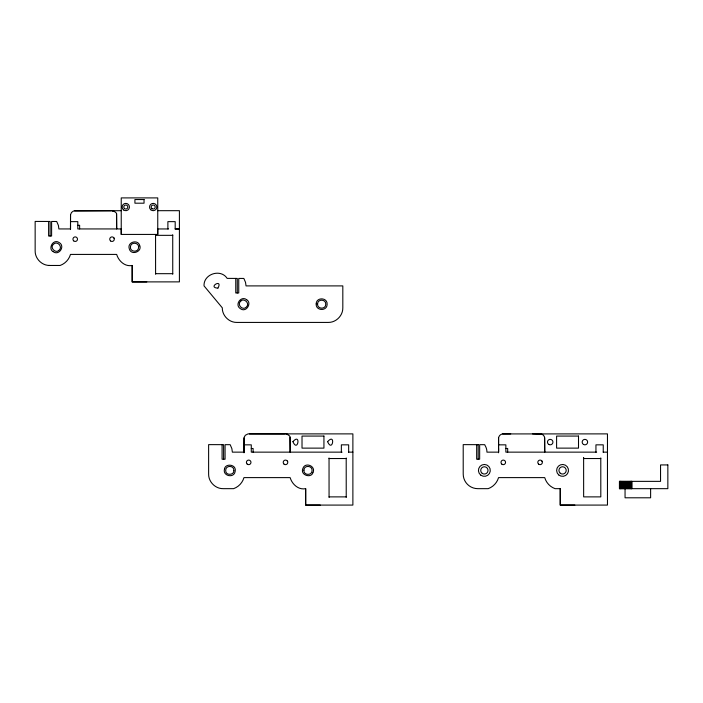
<?xml version="1.0" encoding="UTF-8"?>
<svg xmlns="http://www.w3.org/2000/svg" width="703" height="703" viewBox="0 0 703 703"><rect width="100%" height="100%" fill="white"/><g stroke="black" fill="none" stroke-linecap="round" stroke-linejoin="round"><path stroke-width="1.05" d="M168.579 228.95L157.753 228.95L157.753 234.424L121.232 234.424L121.232 228.941L77.805 228.941L77.805 221.638L70.502 221.638L70.502 228.941L58.885 228.941L58.393 225.426L56.706 221.489L51.609 221.471L51.609 236.023L48.612 236.023L48.612 221.463M70.511 229.582L70.528 214.767L71.46 212.526L73.393 211.041L121.232 210.689M243.985 452.785L244.126 437.363L245.338 435.262L248.054 433.883L352.88 433.883L352.88 505.079L305.673 505.097L305.664 488.664C298.441 490.193 292.026 484.147 290.146 477.618L243.967 477.609A16.626 16.626 0 0 1 233.598 488.664L223.229 488.664C215.426 488.866 208.422 481.863 208.624 474.059L208.624 444.63L223.607 444.665L223.607 459.217M498.568 452.785L498.585 437.969A4.701 4.701 0 0 1 502.627 433.927L510.73 433.883M70.502 221.638L70.528 214.767M70.493 228.941L70.502 225.294M222.086 444.656L222.086 459.217L225.074 459.217L225.074 444.665L230.18 444.683L231.867 448.619L232.359 452.143L243.976 452.143L243.976 448.488M243.976 452.143L244.003 437.969M478.189 459.217L478.189 444.665L476.669 444.656L476.669 459.217L479.657 459.217L479.657 444.665L484.762 444.683L485 445.368A12.786 12.786 0 0 1 486.942 452.143L498.559 452.143L498.559 448.488M498.559 452.143L498.585 437.969M233.879 470.623C234.415 465.21 225.435 464.973 225.681 470.404C225.417 475.984 234.169 475.114 233.862 470.843M224.459 469.156C222.482 476.107 234.152 478.567 235.162 471.405C236.867 464.208 225.215 463.057 224.521 468.91M287.246 434.243C282.87 432.986 291.253 435.016 290.128 437.969L290.146 452.143L289.988 437.363M312.984 472.609C316.201 466.142 305.181 461.581 302.879 468.426C299.882 475.193 311.121 478.462 312.879 472.838M240.751 301.077C236.507 304.469 242.597 311.069 246.322 307.097C250.505 303.397 243.774 297.729 240.927 300.937M58.841 250.435C63.27 247.271 57.532 240.356 53.604 244.117C49.228 247.588 55.651 253.607 58.665 250.558M218 288.063C223.203 278.089 207.069 287.422 217.825 288.151M113.772 211.041C109.404 209.828 117.77 211.796 116.654 214.767L116.672 228.941L116.513 214.169M111.979 210.707L113.192 210.847M146.804 281.903L132.199 281.903L132.19 265.462C124.967 266.991 118.552 260.954 116.672 254.416L70.493 254.416A16.626 16.626 0 0 1 60.124 265.462L49.755 265.462C41.952 265.664 34.948 258.66 35.15 250.857L35.15 221.427L50.133 221.463L50.133 236.023M320.278 505.097L305.673 505.097L305.673 488.664M574.861 505.097L560.256 505.097L560.247 488.664L555.071 488.664A16.6 16.6 0 0 1 544.728 477.618L498.55 477.609A16.626 16.626 0 0 1 488.181 488.664L477.812 488.664A14.605 14.605 0 0 1 463.207 474.059L463.207 444.63L478.189 444.665M157.753 210.689L179.406 210.68L179.406 281.877L132.199 281.903L132.199 265.462M74.58 210.68L111.241 210.724M77.805 225.294L79.632 225.294L79.632 228.941M175.073 228.95L179.406 228.95L175.188 228.95L175.188 221.638L167.885 221.638L167.885 228.95M155.565 235.338L172.727 235.338M155.591 273.678L172.753 273.687M502.627 433.927L607.462 433.883L607.462 505.079L560.256 505.097L560.247 488.664M243.976 444.841L251.279 444.841L251.279 452.143L342.062 452.143M498.559 444.841L505.861 444.841L505.861 452.143L596.645 452.143M251.279 448.488L253.106 448.488L253.106 452.143M505.861 448.488L507.689 448.488L507.689 452.143M348.556 452.143L352.88 452.143M603.139 452.143L607.462 452.143M329.039 458.541L346.201 458.532M600.784 458.532L583.622 458.541L583.622 457.627L583.648 496.88L600.81 496.88L600.784 457.925M329.066 496.88L346.228 496.88M249.354 433.883L284.715 433.927M532.549 433.883L541.828 434.243M49.28 265.462L49.755 265.462M286.059 433.927L286.666 434.041M541.248 434.041L540.651 433.883A4.701 4.701 0 0 1 544.693 437.969L544.728 452.143L544.57 437.363M53.217 251.718C58.99 256.068 65.502 246.076 59.193 242.553C53.094 238.37 47.813 248.809 53.015 251.569M246.753 299.794C241.191 295.181 234.222 304.865 240.364 308.67C246.261 313.143 252.026 302.958 246.946 299.953M237.28 292.975L237.28 278.423L227.157 278.388C220.707 268.353 203.36 273.985 204.037 285.901L222.297 307.817C222.095 315.621 229.099 322.624 236.902 322.422L328.204 322.422C336.016 322.624 343.011 315.621 342.818 307.817L342.818 285.901L246.032 285.901L245.54 282.378L243.853 278.441L238.748 278.423L238.748 292.975L235.76 292.975L235.76 278.414M541.943 461.045L542.215 461.572M287.36 461.045L287.641 461.572M113.886 237.842L114.167 238.37M139.835 245.953C138.5 238.853 126.962 241.85 129.247 248.704C130.934 255.91 141.874 251.744 139.888 246.199M346.201 457.987L346.228 497.408M329.039 457.987L329.066 497.408M172.727 234.784L172.753 274.214M155.565 234.784L155.591 274.214M650.618 488.664L650.618 497.794L625.055 497.794L625.055 488.664M631.812 481.362L631.812 488.664M631.689 481.362L631.689 488.664M631.382 481.362L631.382 488.664M631.022 481.362L631.022 488.664M630.6 481.362L630.6 488.664M630.125 481.362L630.125 488.664M629.607 481.362L629.607 488.664M629.044 481.362L629.044 488.664M628.447 481.362L628.447 488.664M627.823 481.362L627.823 488.664M627.181 481.362L627.181 488.664M626.522 481.362L626.522 488.664M625.855 481.362L625.855 488.664M625.187 481.362L625.187 488.664M624.519 481.362L624.519 488.664M623.877 481.362L623.877 488.664M623.253 481.362L623.253 488.664M622.656 481.362L622.656 488.664M622.093 481.362L622.093 488.664M621.575 481.362L621.575 488.664M621.101 481.362L621.101 488.664M620.679 481.362L620.679 488.664M620.318 481.362L620.318 488.664M620.011 481.362L620.011 488.664M619.774 481.362L619.774 488.664M619.492 481.362L619.492 488.664M603.244 452.143L603.244 444.841L595.942 444.841L595.942 452.143M348.662 452.143L348.662 444.841L341.359 444.841L341.359 452.143M157.753 234.424L157.753 197.903L121.232 197.903L121.232 234.424M316.192 303.907C315.533 310.937 327.132 311.473 327.123 304.417C327.783 297.378 316.183 296.842 316.192 303.907M130.415 246.99C129.879 252.254 138.579 252.72 138.605 247.421C139.141 242.157 130.442 241.691 130.415 246.99M303.889 470.184C303.353 475.456 312.053 475.922 312.079 470.623C312.615 465.351 303.916 464.885 303.889 470.184M317.563 303.942C317.027 309.215 325.726 309.68 325.753 304.381C326.289 299.109 317.589 298.643 317.563 303.942M292.923 441.669C297.879 453.154 301.183 432.283 292.923 441.669M327.616 441.669C332.572 453.154 335.876 432.283 327.616 441.669M144.045 199.547L134.914 199.547L134.914 203.193L144.045 203.193L144.045 199.547M323.934 436.071L302.018 436.071L302.018 448.127L323.934 448.127L323.934 436.071M578.507 436.071L556.6 436.071L556.6 448.127L578.507 448.127L578.507 436.071M667.85 464.929L660.548 464.929L660.548 481.362L619.457 481.362L619.457 488.664L667.85 488.664L667.85 464.929M110.573 240.936A2.285 2.285 0 0 0 114.273 239.547A2.285 2.285 0 0 0 111.223 237.034A2.285 2.285 0 0 0 110.573 240.936M73.701 240.874A2.285 2.285 0 0 0 77.453 239.635A2.285 2.285 0 0 0 74.5 237.008A2.285 2.285 0 0 0 73.701 240.874M151.971 208.633A2.012 2.012 0 0 0 155.178 207.28A2.012 2.012 0 0 0 152.402 205.179A2.012 2.012 0 0 0 151.971 208.633M124.369 208.448A2.012 2.012 0 0 0 127.735 207.552A2.012 2.012 0 0 0 125.275 205.091A2.012 2.012 0 0 0 124.369 208.448M123.57 209.925A3.656 3.656 0 0 0 129.414 207.508A3.656 3.656 0 0 0 124.396 203.659A3.656 3.656 0 0 0 123.57 209.925M150.723 209.731A3.656 3.656 0 0 0 156.751 207.816A3.656 3.656 0 0 0 152.076 203.554A3.656 3.656 0 0 0 150.723 209.731M284.047 464.129A2.285 2.285 0 0 0 287.747 462.75A2.285 2.285 0 0 0 284.697 460.228A2.285 2.285 0 0 0 284.047 464.129M247.175 464.077A2.285 2.285 0 0 0 250.927 462.829A2.285 2.285 0 0 0 247.974 460.201A2.285 2.285 0 0 0 247.175 464.077M538.63 464.129A2.285 2.285 0 0 0 542.329 462.75A2.285 2.285 0 0 0 539.28 460.228A2.285 2.285 0 0 0 538.63 464.129M501.757 464.077A2.285 2.285 0 0 0 505.51 462.829A2.285 2.285 0 0 0 502.557 460.201A2.285 2.285 0 0 0 501.757 464.077M482.188 473.339A3.656 3.656 0 0 0 487.996 470.825A3.656 3.656 0 0 0 482.917 467.056A3.656 3.656 0 0 0 482.188 473.339M583.534 444.472A2.742 2.742 0 0 0 587.638 442.099A2.742 2.742 0 0 0 583.534 439.726A2.742 2.742 0 0 0 583.534 444.472M548.841 444.472A2.742 2.742 0 0 0 552.945 442.099A2.742 2.742 0 0 0 548.841 439.726A2.742 2.742 0 0 0 548.841 444.472M480.808 475.149A5.932 5.932 0 0 0 490.255 471.115A5.932 5.932 0 0 0 482.03 464.947A5.932 5.932 0 0 0 480.808 475.149M558.753 474.956A5.932 5.932 0 0 0 568.411 471.432A5.932 5.932 0 0 0 560.528 464.832A5.932 5.932 0 0 0 558.753 474.956M560.256 473.233A3.656 3.656 0 0 0 566.17 470.984A3.656 3.656 0 0 0 561.266 466.994A3.656 3.656 0 0 0 560.256 473.233"/></g></svg>
